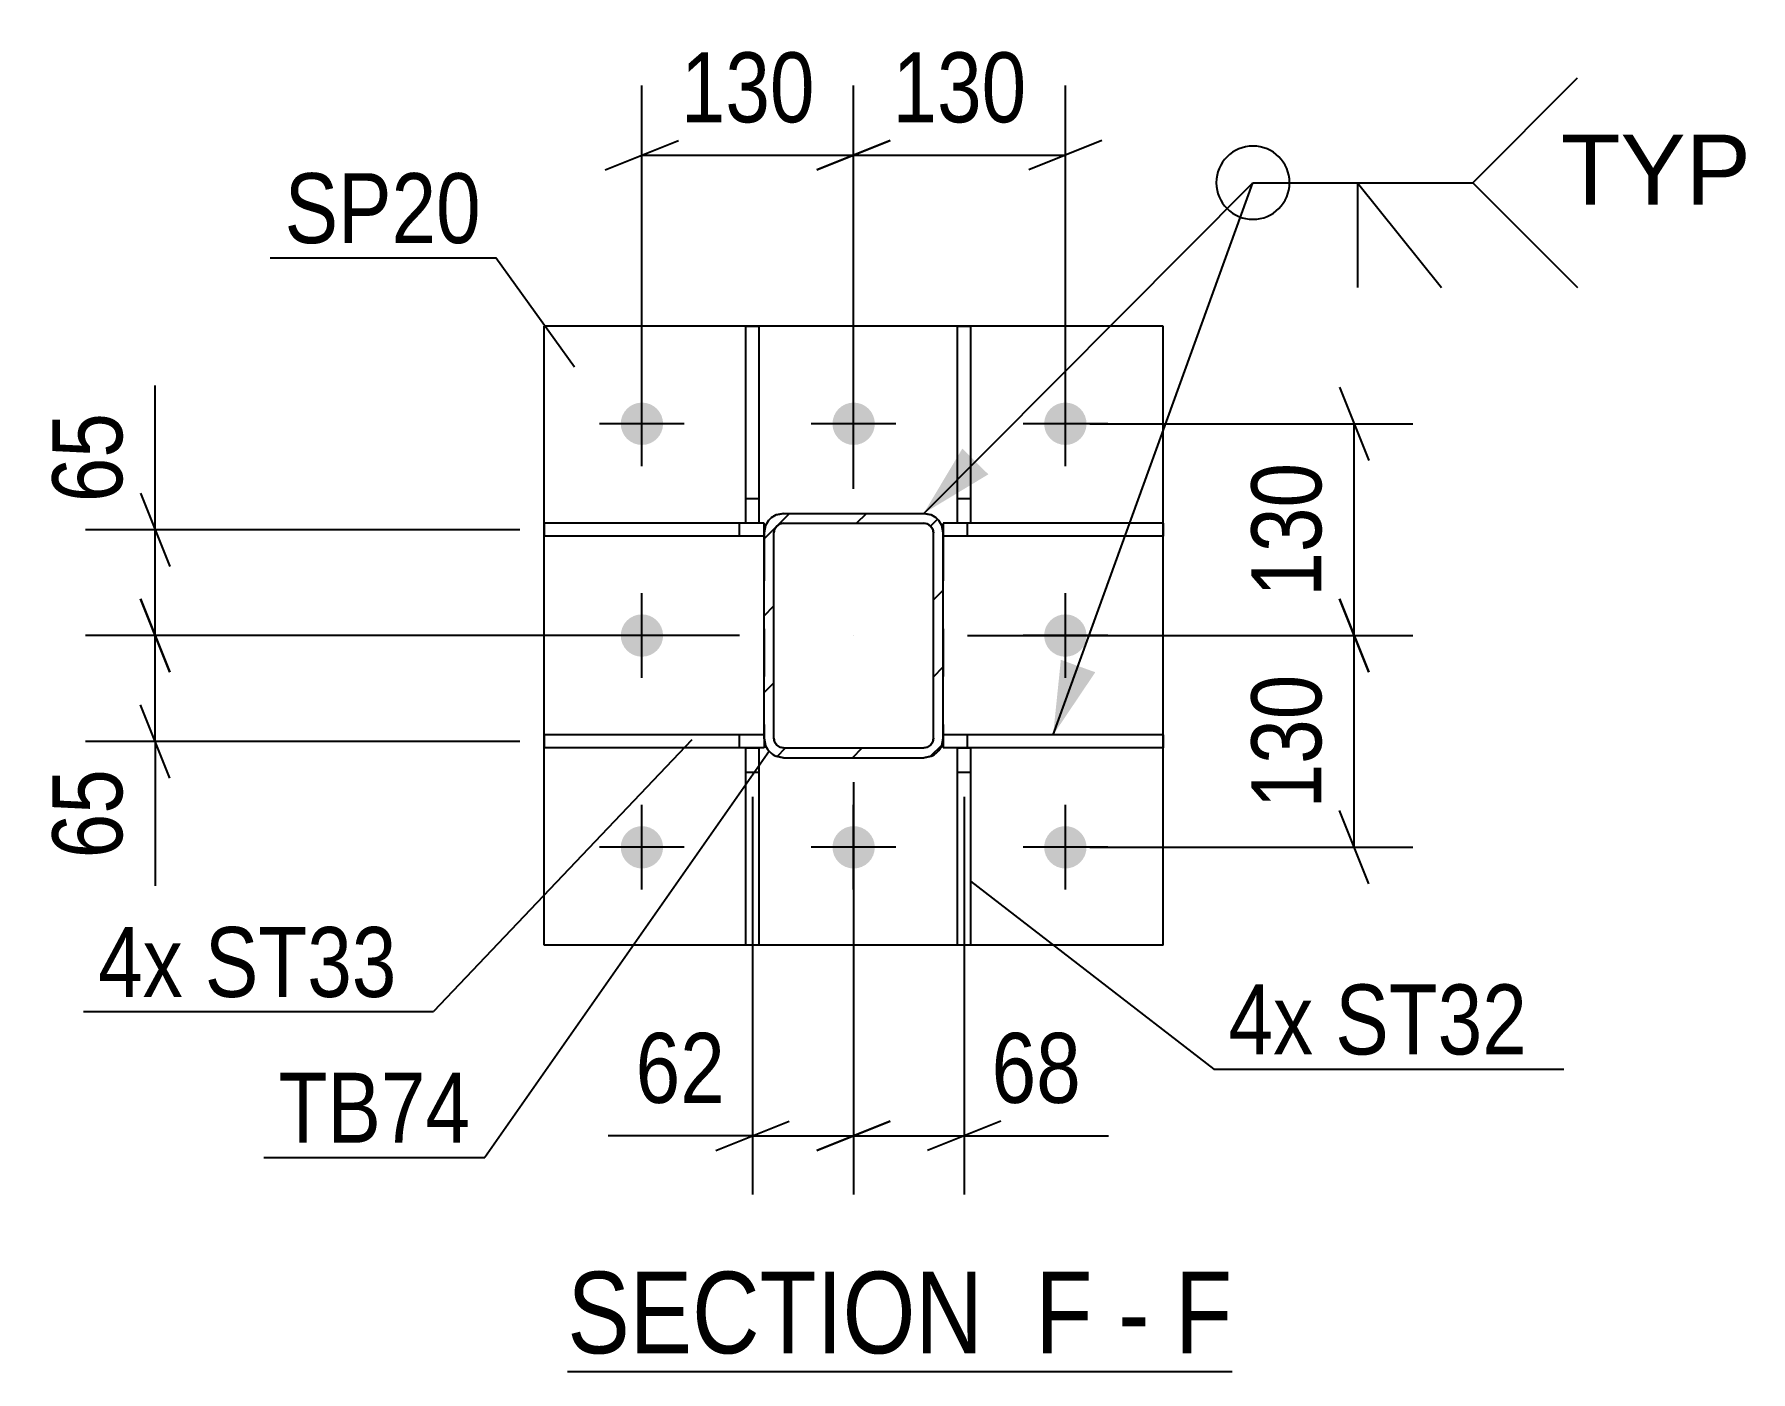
# Model space of a CAD drawing. Header units: millimetres. Extents: x 0 to 841, y 0 to 594.
# Drawn here: x 287.4 to 357.6, y 142.4 to 197.1 of the extents above; entities that cross this region are included whole.
import ezdxf

# ---------------------------------------------------------------- set-up
doc = ezdxf.new("R2010")
doc.units = ezdxf.units.MM
doc.linetypes.add('DXK_LINE_DOT2', pattern=[3.9198, 1.9599, -1.9599])
doc.linetypes.add('DXK_LINE_DOT3', pattern=[5.9187, 2.979, -0.9799, 0.9799, -0.9799])
doc.styles.add('Arial', font='ARIAL.TTF', dxfattribs={"height": 0.2})
doc.styles.add('Arial Narrow', font='ARIALN.TTF', dxfattribs={"height": 0.2})

# ---------------------------------------------------------------- blocks, each defined once
blk = doc.blocks.new('Unknown-814553314-17 - 6213')
at = {"color": 6, "linetype": 'Continuous'}
blk.add_line((309.197, 142.387), (336.413, 142.387), dxfattribs=at)
at = {"color": 0, "linetype": 'Continuous'}
for points in [[(327.305, 143.137), (327.305, 146.637), (309.197, 146.637), (309.197, 143.137)], [(330.697, 143.137), (330.697, 146.637), (328.355, 146.637), (328.355, 143.137)], [(333.022, 143.137), (333.022, 146.637), (331.747, 146.637), (331.747, 143.137)], [(336.413, 143.137), (336.413, 146.637), (334.072, 146.637), (334.072, 143.137)]]:
    blk.add_wipeout(points, dxfattribs=at)
at = {"color": 7, "linetype": 'Continuous', "style": 'Arial Narrow'}
for s, height, p in [('SECTION ', 3.3405, (309.197, 143.137)), ('F', 3.34, (328.355, 143.137)), ('F', 3.34, (334.072, 143.137)), ('-', 3.34, (331.747, 143.137))]:
    blk.add_text(s, height=height, dxfattribs=at).set_placement(p)
blk = doc.blocks.new('Bolt-814553314-6340 - 6213')
at = {"linetype": 'Continuous'}
for points in [[(311.381, 181.18, -1), (313.114, 181.18, -1)], [(320.048, 181.18, -1), (321.781, 181.18, -1)], [(328.714, 181.18, -1), (330.448, 181.18, -1)], [(311.381, 172.513, -1), (313.114, 172.513, -1)], [(328.714, 172.513, -1), (330.448, 172.513, -1)], [(311.381, 163.846, -1), (313.114, 163.846, -1)], [(320.048, 163.846, -1), (321.781, 163.846, -1)], [(328.714, 163.846, -1), (330.448, 163.846, -1)]]:
    blk.add_hatch(color=1, dxfattribs=at).paths.add_polyline_path(points)
at = {"color": 1, "linetype": 'Continuous'}
for p, q in [((312.248, 179.446), (312.248, 182.913)), ((320.914, 179.446), (320.914, 182.913)), ((329.581, 179.446), (329.581, 182.913)), ((313.981, 181.18), (310.514, 181.18)), ((322.648, 181.18), (319.181, 181.18)), ((331.314, 181.18), (327.848, 181.18)), ((312.248, 170.78), (312.248, 174.246)), ((329.581, 170.78), (329.581, 174.246)), ((313.981, 172.513), (310.514, 172.513)), ((331.314, 172.513), (327.848, 172.513)), ((312.248, 162.113), (312.248, 165.58)), ((320.914, 162.113), (320.914, 165.58)), ((329.581, 162.113), (329.581, 165.58)), ((313.981, 163.846), (310.514, 163.846)), ((322.648, 163.846), (319.181, 163.846)), ((331.314, 163.846), (327.848, 163.846))]:
    blk.add_line(p, q, dxfattribs=at)
blk = doc.blocks.new('Part-814553314-6407 - 6213')
at = {"color": 2, "linetype": 'Continuous'}
for p, q in [((317.247, 168.445), (308.248, 168.445)), ((308.248, 168.445), (308.248, 167.911)), ((317.247, 168.313), (317.247, 167.911)), ((316.504, 167.911), (308.248, 167.911)), ((317.247, 167.911), (317.038, 167.911))]:
    blk.add_line(p, q, dxfattribs=at)
at = {"color": 7, "linetype": 'DXK_LINE_DOT2'}
for p, q in [((316.247, 167.911), (316.247, 168.445)), ((317.247, 168.313), (317.247, 168.445)), ((317.038, 167.911), (316.504, 167.911))]:
    blk.add_line(p, q, dxfattribs=at)
blk = doc.blocks.new('Part-814553314-6328 - 6213')
at = {"color": 2, "linetype": 'Continuous'}
for p, q in [((325.17, 177.118), (325.17, 185.178)), ((325.17, 185.178), (325.704, 185.178)), ((325.704, 185.178), (325.703, 177.118)), ((325.703, 177.118), (325.17, 177.118))]:
    blk.add_line(p, q, dxfattribs=at)
at = {"color": 7, "linetype": 'DXK_LINE_DOT2'}
blk.add_line((325.17, 178.118), (325.703, 178.118), dxfattribs=at)
blk = doc.blocks.new('Part-814553314-6280 - 6213')
at = {"color": 2, "linetype": 'Continuous'}
for p, q in [((308.248, 159.846), (308.248, 185.18)), ((333.581, 185.18), (308.248, 185.18)), ((333.581, 159.846), (333.581, 185.18)), ((333.581, 159.846), (308.248, 159.846))]:
    blk.add_line(p, q, dxfattribs=at)
blk = doc.blocks.new('Part-814553314-6240 - 6213')
at = {"linetype": 'Continuous'}
h = blk.add_hatch(dxfattribs=at)
h.set_pattern_fill('', scale=0.7, style=0, pattern_type=0)
h.set_pattern_definition([(45, (324.3465, 177.2788), (-1.57154, 1.57154), [])])
h.paths.add_polyline_path([(324.52, 177.019), (324.347, 177.279), (324.087, 177.452), (323.781, 177.513), (318.048, 177.513), (317.741, 177.452), (317.482, 177.279), (317.308, 177.019), (317.248, 176.713), (317.248, 168.313), (317.308, 168.007), (317.482, 167.747), (317.741, 167.574), (318.048, 167.513), (323.781, 167.513), (324.087, 167.574), (324.347, 167.747), (324.52, 168.007), (324.581, 168.313), (324.581, 176.713)])
h.paths.add_polyline_path([(324.181, 168.313), (324.15, 168.16), (324.064, 168.03), (323.934, 167.944), (323.781, 167.913), (318.048, 167.913), (317.894, 167.944), (317.765, 168.03), (317.678, 168.16), (317.648, 168.313), (317.648, 176.713), (317.678, 176.866), (317.765, 176.996), (317.894, 177.083), (318.048, 177.113), (323.781, 177.113), (323.934, 177.083), (324.064, 176.996), (324.15, 176.866), (324.181, 176.713)])
at = {"color": 7, "linetype": 'DXK_LINE_DOT2'}
for p, q in [((317.741, 177.452), (318.048, 177.513)), ((317.894, 177.083), (317.765, 176.996)), ((318.048, 177.113), (317.894, 177.083)), ((318.048, 177.513), (323.781, 177.513)), ((318.048, 177.113), (323.781, 177.113)), ((323.781, 177.513), (324.087, 177.452)), ((323.934, 177.083), (323.781, 177.113)), ((324.064, 176.996), (323.934, 177.083)), ((317.248, 176.713), (317.308, 177.019)), ((317.248, 176.713), (317.248, 168.313)), ((317.678, 176.866), (317.648, 176.713)), ((317.648, 168.313), (317.648, 176.713)), ((317.765, 176.996), (317.678, 176.866)), ((324.15, 176.866), (324.064, 176.996)), ((324.181, 176.713), (324.15, 176.866)), ((324.181, 168.313), (324.181, 176.713)), ((324.52, 177.019), (324.581, 176.713)), ((324.581, 176.713), (324.581, 168.313)), ((317.308, 168.007), (317.248, 168.313)), ((317.648, 168.313), (317.678, 168.16)), ((317.678, 168.16), (317.765, 168.03)), ((317.765, 168.03), (317.894, 167.944)), ((317.894, 167.944), (318.048, 167.913)), ((323.781, 167.913), (323.934, 167.944)), ((323.934, 167.944), (324.064, 168.03)), ((324.064, 168.03), (324.15, 168.16)), ((324.15, 168.16), (324.181, 168.313)), ((324.581, 168.313), (324.52, 168.007)), ((318.048, 167.513), (317.741, 167.574)), ((318.048, 167.913), (323.781, 167.913)), ((318.048, 167.513), (323.781, 167.513)), ((324.087, 167.574), (323.781, 167.513))]:
    blk.add_line(p, q, dxfattribs=at)
at = {"color": 2, "linetype": 'Continuous'}
for p, q in [((318.048, 177.513), (317.741, 177.452)), ((317.765, 176.996), (317.894, 177.083)), ((317.894, 177.083), (318.048, 177.113)), ((318.048, 177.513), (323.781, 177.513)), ((318.048, 177.113), (323.781, 177.113)), ((324.087, 177.452), (323.781, 177.513)), ((323.781, 177.113), (323.934, 177.083)), ((323.934, 177.083), (324.064, 176.996)), ((317.308, 177.019), (317.248, 176.713)), ((317.248, 168.313), (317.248, 176.713)), ((317.648, 176.713), (317.678, 176.866)), ((317.648, 168.313), (317.648, 176.713)), ((317.678, 176.866), (317.765, 176.996)), ((324.064, 176.996), (324.15, 176.866)), ((324.15, 176.866), (324.181, 176.713)), ((324.181, 168.313), (324.181, 176.713)), ((324.581, 176.713), (324.52, 177.019)), ((324.581, 168.313), (324.581, 176.713)), ((317.248, 168.313), (317.308, 168.007)), ((317.678, 168.16), (317.648, 168.313)), ((317.765, 168.03), (317.678, 168.16)), ((317.894, 167.944), (317.765, 168.03)), ((318.048, 167.913), (317.894, 167.944)), ((323.934, 167.944), (323.781, 167.913)), ((324.064, 168.03), (323.934, 167.944)), ((324.15, 168.16), (324.064, 168.03)), ((324.181, 168.313), (324.15, 168.16)), ((324.52, 168.007), (324.581, 168.313)), ((317.741, 167.574), (318.048, 167.513)), ((318.048, 167.913), (323.781, 167.913)), ((318.048, 167.513), (323.781, 167.513)), ((323.781, 167.513), (324.087, 167.574))]:
    blk.add_line(p, q, dxfattribs=at)
at = {"color": 7, "linetype": 'DXK_LINE_DOT3'}
blk.add_line((320.914, 172.513), (320.914, 172.513), dxfattribs=at)
at = {"color": 7, "linetype": 'DXK_LINE_DOT2'}
for centre, start, end in [((318.048, 176.713), 112.5, 157.5), ((323.781, 176.713), 22.5, 67.5), ((318.048, 168.313), 202.5, 247.5), ((323.781, 168.313), 292.5, 337.5)]:
    blk.add_arc(centre, 0.8, start, end, dxfattribs=at)
at = {"color": 2, "linetype": 'Continuous'}
for centre, start, end in [((318.048, 176.713), 112.5, 157.5), ((323.781, 176.713), 22.5, 67.5), ((318.048, 168.313), 202.5, 247.5), ((323.781, 168.313), 292.5, 337.5)]:
    blk.add_arc(centre, 0.8, start, end, dxfattribs=at)
blk = doc.blocks.new('Part-814553314-6323 - 6213')
at = {"color": 2, "linetype": 'Continuous'}
for p, q in [((316.504, 159.845), (316.504, 167.918)), ((316.504, 167.918), (317.038, 167.918)), ((317.038, 167.918), (317.037, 159.845)), ((317.037, 159.845), (316.504, 159.845))]:
    blk.add_line(p, q, dxfattribs=at)
at = {"color": 7, "linetype": 'DXK_LINE_DOT2'}
blk.add_line((316.504, 166.918), (317.038, 166.918), dxfattribs=at)
blk = doc.blocks.new('Part-814553314-6275 - 6213')
at = {"color": 2, "linetype": 'Continuous'}
for p, q in [((333.581, 177.111), (324.581, 177.111)), ((324.581, 177.111), (324.581, 176.711)), ((333.581, 177.111), (333.581, 176.578)), ((333.581, 176.578), (324.581, 176.578))]:
    blk.add_line(p, q, dxfattribs=at)
at = {"color": 7, "linetype": 'DXK_LINE_DOT2'}
for p, q in [((325.581, 176.578), (325.581, 177.111)), ((324.581, 176.711), (324.581, 176.578))]:
    blk.add_line(p, q, dxfattribs=at)
blk = doc.blocks.new('Part-814553314-6303 - 6213')
at = {"color": 2, "linetype": 'Continuous'}
for p, q in [((333.581, 168.445), (324.581, 168.445)), ((324.581, 168.316), (324.581, 167.911)), ((333.581, 168.445), (333.581, 167.911)), ((325.171, 167.911), (324.581, 167.911)), ((333.581, 167.911), (325.704, 167.911))]:
    blk.add_line(p, q, dxfattribs=at)
at = {"color": 7, "linetype": 'DXK_LINE_DOT2'}
for p, q in [((324.581, 168.445), (324.581, 168.316)), ((325.581, 167.911), (325.581, 168.445)), ((325.704, 167.911), (325.171, 167.911))]:
    blk.add_line(p, q, dxfattribs=at)
blk = doc.blocks.new('Part-814553314-6333 - 6213')
at = {"color": 2, "linetype": 'Continuous'}
for p, q in [((316.504, 177.118), (316.504, 185.178)), ((316.504, 185.178), (317.037, 185.178)), ((317.037, 185.178), (317.037, 177.118)), ((317.037, 177.118), (316.504, 177.118))]:
    blk.add_line(p, q, dxfattribs=at)
at = {"color": 7, "linetype": 'DXK_LINE_DOT2'}
blk.add_line((316.504, 178.118), (317.037, 178.118), dxfattribs=at)
blk = doc.blocks.new('Part-814553314-6346 - 6213')
at = {"color": 2, "linetype": 'Continuous'}
for p, q in [((325.17, 159.845), (325.171, 167.918)), ((325.171, 167.918), (325.704, 167.918)), ((325.704, 167.918), (325.704, 159.845)), ((325.704, 159.845), (325.17, 159.845))]:
    blk.add_line(p, q, dxfattribs=at)
at = {"color": 7, "linetype": 'DXK_LINE_DOT2'}
blk.add_line((325.17, 166.918), (325.704, 166.918), dxfattribs=at)
blk = doc.blocks.new('Part-814553314-6400 - 6213')
at = {"color": 2, "linetype": 'Continuous'}
for p, q in [((317.247, 177.111), (308.248, 177.111)), ((308.248, 177.111), (308.248, 176.578)), ((317.247, 176.713), (317.247, 177.111)), ((317.247, 176.578), (308.248, 176.578))]:
    blk.add_line(p, q, dxfattribs=at)
at = {"color": 7, "linetype": 'DXK_LINE_DOT2'}
for p, q in [((316.247, 176.578), (316.247, 177.111)), ((317.247, 176.713), (317.247, 176.578))]:
    blk.add_line(p, q, dxfattribs=at)
blk = doc.blocks.new('StraightDimension-814553314-6467 - 6213')
at = {"color": 7, "linetype": 'Continuous'}
for p, q in [((320.914, 178.513), (320.914, 195.018)), ((329.581, 182.18), (329.581, 195.018)), ((319.414, 191.568), (322.414, 192.768)), ((331.081, 192.768), (328.081, 191.568)), ((320.914, 192.168), (329.581, 192.168))]:
    blk.add_line(p, q, dxfattribs=at)
at = {"color": 0}
blk.add_wipeout([(328.59, 192.918), (328.59, 197.118), (321.905, 197.118), (321.905, 192.918)], dxfattribs=at)
at = {"color": 3, "style": 'Arial Narrow'}
blk.add_text('130', height=2.8633, dxfattribs=at).set_placement((322.505, 193.518))
blk = doc.blocks.new('StraightDimension-814553314-6447 - 6213')
at = {"color": 7, "linetype": 'Continuous'}
for p, q in [((316.771, 165.918), (316.771, 149.637)), ((320.914, 166.513), (320.914, 149.637)), ((315.271, 151.437), (318.271, 152.637)), ((322.414, 152.637), (319.414, 151.437)), ((316.771, 152.037), (310.865, 152.037)), ((316.771, 152.037), (310.865, 152.037)), ((316.771, 152.037), (320.914, 152.037))]:
    blk.add_line(p, q, dxfattribs=at)
at = {"color": 0}
blk.add_wipeout([(316.246, 152.787), (316.246, 156.987), (311.39, 156.987), (311.39, 152.787)], dxfattribs=at)
at = {"color": 3, "style": 'Arial Narrow'}
blk.add_text('62', height=2.8633, dxfattribs=at).set_placement((311.99, 153.387))
blk = doc.blocks.new('StraightDimension-814553314-6457 - 6213')
at = {"color": 7, "linetype": 'Continuous'}
for p, q in [((320.914, 166.513), (320.914, 149.637)), ((325.437, 165.918), (325.437, 149.637)), ((319.414, 151.437), (322.414, 152.637)), ((326.937, 152.637), (323.937, 151.437)), ((320.914, 152.037), (325.437, 152.037)), ((325.437, 152.037), (331.343, 152.037)), ((325.437, 152.037), (331.343, 152.037))]:
    blk.add_line(p, q, dxfattribs=at)
at = {"color": 0}
blk.add_wipeout([(330.818, 152.787), (330.818, 156.987), (325.962, 156.987), (325.962, 152.787)], dxfattribs=at)
at = {"color": 3, "style": 'Arial Narrow'}
blk.add_text('68', height=2.8633, dxfattribs=at).set_placement((326.562, 153.387))
blk = doc.blocks.new('StraightDimension-814553314-6476 - 6213')
at = {"color": 7, "linetype": 'Continuous'}
for p, q in [((312.247, 182.18), (312.247, 195.018)), ((320.914, 178.513), (320.914, 195.018)), ((310.747, 191.568), (313.747, 192.768)), ((322.414, 192.768), (319.414, 191.568)), ((312.247, 192.168), (320.914, 192.168))]:
    blk.add_line(p, q, dxfattribs=at)
at = {"color": 0}
blk.add_wipeout([(319.923, 192.918), (319.923, 197.118), (313.239, 197.118), (313.239, 192.918)], dxfattribs=at)
at = {"color": 3, "style": 'Arial Narrow'}
blk.add_text('130', height=2.8633, dxfattribs=at).set_placement((313.839, 193.518))
blk = doc.blocks.new('StraightDimension-814553314-6486 - 6213')
at = {"color": 7, "linetype": 'Continuous'}
for p, q in [((292.324, 176.845), (292.324, 182.751)), ((292.324, 176.845), (292.324, 182.751)), ((291.724, 178.345), (292.924, 175.345)), ((307.248, 176.845), (289.474, 176.845)), ((292.324, 172.513), (292.324, 176.845)), ((292.924, 171.013), (291.724, 174.013)), ((316.248, 172.513), (289.474, 172.513))]:
    blk.add_line(p, q, dxfattribs=at)
at = {"color": 0}
blk.add_wipeout([(291.574, 182.226), (287.374, 182.226), (287.374, 177.37), (291.574, 177.37)], dxfattribs=at)
at = {"color": 3, "style": 'Arial Narrow'}
blk.add_text('65', height=2.8633, rotation=90.00021, dxfattribs=at).set_placement((290.974, 177.97))
blk = doc.blocks.new('StraightDimension-814553314-6492 - 6213')
at = {"color": 7, "linetype": 'Continuous'}
for p, q in [((291.724, 174.013), (292.924, 171.013)), ((316.248, 172.513), (289.474, 172.513)), ((292.324, 168.178), (292.324, 172.513)), ((292.924, 166.678), (291.724, 169.678)), ((307.248, 168.178), (289.474, 168.178)), ((292.324, 168.178), (292.324, 162.272)), ((292.324, 168.178), (292.324, 162.272))]:
    blk.add_line(p, q, dxfattribs=at)
at = {"color": 0}
blk.add_wipeout([(291.574, 167.653), (287.374, 167.653), (287.374, 162.797), (291.574, 162.797)], dxfattribs=at)
at = {"color": 3, "style": 'Arial Narrow'}
blk.add_text('65', height=2.8633, rotation=90.00021, dxfattribs=at).set_placement((290.974, 163.397))
blk = doc.blocks.new('StraightDimension-814553314-6499 - 6213')
at = {"color": 7, "linetype": 'Continuous'}
for p, q in [((340.809, 174.013), (342.009, 171.013)), ((325.581, 172.513), (343.809, 172.513)), ((341.409, 163.846), (341.409, 172.513)), ((342.009, 162.346), (340.809, 165.346)), ((330.581, 163.846), (343.809, 163.846))]:
    blk.add_line(p, q, dxfattribs=at)
at = {"color": 0}
blk.add_wipeout([(340.659, 171.522), (336.459, 171.522), (336.459, 164.838), (340.659, 164.838)], dxfattribs=at)
at = {"color": 3, "style": 'Arial Narrow'}
blk.add_text('130', height=2.8633, rotation=90.00021, dxfattribs=at).set_placement((340.059, 165.438))
blk = doc.blocks.new('StraightDimension-814553314-6509 - 6213')
at = {"color": 7, "linetype": 'Continuous'}
for p, q in [((340.809, 182.68), (342.009, 179.68)), ((330.581, 181.18), (343.809, 181.18)), ((341.409, 172.513), (341.409, 181.18)), ((342.009, 171.013), (340.809, 174.013)), ((325.581, 172.513), (343.809, 172.513))]:
    blk.add_line(p, q, dxfattribs=at)
at = {"color": 0}
blk.add_wipeout([(340.659, 180.189), (336.459, 180.189), (336.459, 173.504), (340.659, 173.504)], dxfattribs=at)
at = {"color": 3, "style": 'Arial Narrow'}
blk.add_text('130', height=2.8633, rotation=90.00021, dxfattribs=at).set_placement((340.059, 174.104))
blk = doc.blocks.new('Mark-814553314-6276 - 6213')
at = {"color": 30, "linetype": 'Continuous'}
for p in [(297.022, 187.972), (309.484, 183.493)]:
    blk.add_line(p, (306.261, 187.972), dxfattribs=at)
at = {"color": 0}
blk.add_wipeout([(305.661, 188.572), (305.661, 191.572), (297.622, 191.572), (297.622, 188.572)], dxfattribs=at)
blk.add_wipeout([(305.661, 188.572), (305.661, 191.572), (297.622, 191.572), (297.622, 188.572)], dxfattribs=at)
at = {"color": 3, "style": 'Arial Narrow'}
blk.add_text('SP20', height=2.8633, dxfattribs=at).set_placement((297.622, 188.572))
blk = doc.blocks.new('Mark-814553314-6236 - 6213')
at = {"color": 30, "linetype": 'Continuous'}
for p in [(317.464, 167.797), (296.769, 151.156)]:
    blk.add_line(p, (305.823, 151.156), dxfattribs=at)
at = {"color": 0}
blk.add_wipeout([(305.223, 151.756), (305.223, 154.756), (297.369, 154.756), (297.369, 151.756)], dxfattribs=at)
blk.add_wipeout([(305.223, 151.756), (305.223, 154.756), (297.369, 154.756), (297.369, 151.756)], dxfattribs=at)
at = {"color": 3, "style": 'Arial Narrow'}
blk.add_text('TB74', height=2.8633, dxfattribs=at).set_placement((297.369, 151.756))
blk = doc.blocks.new('WeldMark-814553314-6519 - 6213')
at = {"linetype": 'Continuous'}
for points in [[(326.429, 179.11), (323.781, 177.513), (325.366, 180.168)], [(330.807, 171.011), (329.081, 168.445), (329.397, 171.521)]]:
    blk.add_hatch(color=30, dxfattribs=at).paths.add_polyline_path(points)
at = {"color": 30, "linetype": 'Continuous'}
for p, q in [((323.781, 177.513), (337.26, 191.047)), ((329.081, 168.445), (337.26, 191.047)), ((337.26, 191.047), (346.26, 191.047))]:
    blk.add_line(p, q, dxfattribs=at)
at = {"color": 3, "linetype": 'Continuous'}
for q in [(344.975, 186.762), (341.546, 186.762)]:
    blk.add_line((341.546, 191.047), q, dxfattribs=at)
for start, end in [(90, 270), (270, 90)]:
    blk.add_arc((337.26, 191.047), 1.5, start, end, dxfattribs=at)
at = {"color": 0, "linetype": 'Continuous'}
blk.add_wipeout([(357.636, 190.147), (357.636, 193.147), (349.86, 193.147), (349.86, 190.147)], dxfattribs=at)
blk.add_wipeout([(357.636, 190.147), (357.636, 193.147), (349.86, 193.147), (349.86, 190.147)], dxfattribs=at)
at = {"color": 3, "linetype": 'Continuous'}
for q in [(350.546, 195.333), (350.546, 186.762)]:
    blk.add_line((346.26, 191.047), q, dxfattribs=at)
at = {"color": 3, "linetype": 'Continuous', "style": 'Arial'}
blk.add_text('TYP', height=2.8652, dxfattribs=at).set_placement((349.86, 190.147))
blk = doc.blocks.new('MarkSet-814553314-6572 - 6213')
at = {"color": 30, "linetype": 'Continuous'}
for p, q in [((325.693, 162.455), (335.66, 154.77)), ((335.66, 154.77), (349.986, 154.77))]:
    blk.add_line(p, q, dxfattribs=at)
at = {"color": 0}
for points in [[(339.732, 155.37), (339.732, 158.37), (336.26, 158.37), (336.26, 155.37)], [(348.486, 155.37), (348.486, 158.37), (340.632, 158.37), (340.632, 155.37)]]:
    blk.add_wipeout(points, dxfattribs=at)
for points in [[(339.732, 155.37), (339.732, 158.37), (336.26, 158.37), (336.26, 155.37)], [(348.486, 155.37), (348.486, 158.37), (340.632, 158.37), (340.632, 155.37)]]:
    blk.add_wipeout(points, dxfattribs=at)
at = {"color": 3, "style": 'Arial Narrow'}
for s, p in [('4x', (336.26, 155.37)), ('ST32', (340.632, 155.37))]:
    blk.add_text(s, height=2.8633, dxfattribs=at).set_placement(p)
blk = doc.blocks.new('MarkSet-814553314-6602 - 6213')
at = {"color": 30, "linetype": 'Continuous'}
for p in [(314.285, 168.247), (289.384, 157.121)]:
    blk.add_line(p, (303.71, 157.121), dxfattribs=at)
at = {"color": 0}
for points in [[(293.456, 157.721), (293.456, 160.721), (289.984, 160.721), (289.984, 157.721)], [(302.21, 157.721), (302.21, 160.721), (294.356, 160.721), (294.356, 157.721)]]:
    blk.add_wipeout(points, dxfattribs=at)
for points in [[(293.456, 157.721), (293.456, 160.721), (289.984, 160.721), (289.984, 157.721)], [(302.21, 157.721), (302.21, 160.721), (294.356, 160.721), (294.356, 157.721)]]:
    blk.add_wipeout(points, dxfattribs=at)
at = {"color": 3, "style": 'Arial Narrow'}
for s, p in [('4x', (289.984, 157.721)), ('ST33', (294.356, 157.721))]:
    blk.add_text(s, height=2.8633, dxfattribs=at).set_placement(p)

msp = doc.modelspace()

# ---------------------------------------------------------------- block references
for name in ['Part-814553314-6280 - 6213', 'Part-814553314-6333 - 6213', 'Part-814553314-6328 - 6213', 'Bolt-814553314-6340 - 6213', 'Part-814553314-6400 - 6213', 'Part-814553314-6240 - 6213', 'Part-814553314-6275 - 6213', 'Part-814553314-6407 - 6213', 'Part-814553314-6303 - 6213', 'Part-814553314-6323 - 6213', 'Part-814553314-6346 - 6213', 'Unknown-814553314-17 - 6213']:
    msp.add_blockref(name, (0, 0))

# ---------------------------------------------------------------- next in the draw order: block references
for name in ['StraightDimension-814553314-6467 - 6213', 'Mark-814553314-6276 - 6213', 'StraightDimension-814553314-6447 - 6213']:
    msp.add_blockref(name, (0, 0))

# ---------------------------------------------------------------- next in the draw order: block references
for name in ['StraightDimension-814553314-6476 - 6213', 'StraightDimension-814553314-6457 - 6213']:
    msp.add_blockref(name, (0, 0))

# ---------------------------------------------------------------- next in the draw order: block references
for name in ['StraightDimension-814553314-6486 - 6213', 'StraightDimension-814553314-6499 - 6213']:
    msp.add_blockref(name, (0, 0))

# ---------------------------------------------------------------- next in the draw order: block references
for name in ['StraightDimension-814553314-6509 - 6213', 'StraightDimension-814553314-6492 - 6213', 'MarkSet-814553314-6572 - 6213']:
    msp.add_blockref(name, (0, 0))

# ---------------------------------------------------------------- next in the draw order: block references
for name in ['WeldMark-814553314-6519 - 6213', 'Mark-814553314-6236 - 6213']:
    msp.add_blockref(name, (0, 0))

# ---------------------------------------------------------------- next in the draw order: block references
msp.add_blockref('MarkSet-814553314-6602 - 6213', (0, 0))

doc.saveas('drawing.dxf')
